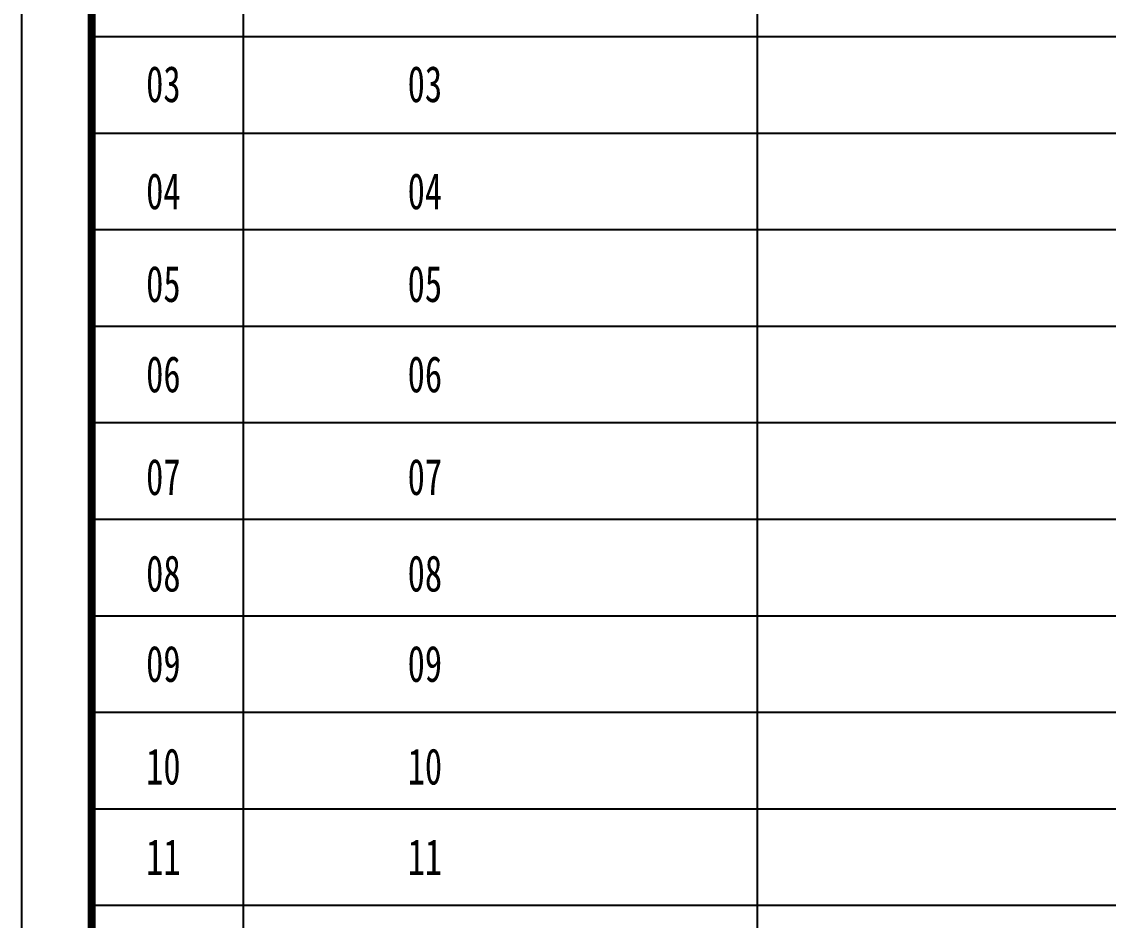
# Model space of a CAD drawing. Extents: x -695846 to 822170, y -413475 to 397179.
# Drawn here: x -535780 to -526771, y 197029 to 204477 of the extents above; entities that cross this region are included whole.
import ezdxf
from ezdxf.enums import TextEntityAlignment as Align

# ---------------------------------------------------------------- set-up
doc = ezdxf.new("R2010")
doc.units = 0
doc.header["$LTSCALE"] = 1000
doc.header["$MEASUREMENT"] = 0
doc.layers.add('图框', color=2, linetype='Continuous')
doc.styles.add('HZFS', font='', dxfattribs={"width": 0.72})
doc.styles.get('HZFS').set_extended_font_data('STFangsong')

msp = doc.modelspace()

# ---------------------------------------------------------------- linework, layer by layer
at = {"layer": '图框'}
for p, q in [((-529682.5, 211311.3, -5024), (-529682.5, 184353.2, -5024)), ((-533944.4, 207753.3, -5024), (-533944.4, 184353.2, -5024)), ((-535200.1, 204353.3, -5024), (-515282.5, 204353.3, -5024)), ((-535200.1, 203553.3, -5024), (-515282.5, 203553.3, -5024)), ((-535200.1, 202753.3, -5024), (-515282.5, 202753.3, -5024)), ((-535200.1, 201953.3, -5024), (-515282.5, 201953.3, -5024)), ((-535200.1, 201153.3, -5024), (-515282.5, 201153.3, -5024)), ((-535200.1, 200353.3, -5024), (-515282.5, 200353.3, -5024)), ((-535200.1, 199553.3, -5024), (-515282.5, 199553.2, -5024)), ((-535200.1, 198753.2, -5024), (-515282.5, 198753.2, -5024)), ((-535200.1, 197953.2, -5024), (-515282.5, 197953.2, -5024)), ((-535200.1, 197953.2, -5024), (-515282.5, 197953.2, -5024)), ((-535200.1, 197953.2, -5024), (-515282.5, 197953.2, -5024)), ((-535200.1, 197153.2, -5024), (-515282.5, 197153.2, -5024))]:
    msp.add_line(p, q, dxfattribs=at)
msp.add_lwpolyline([(-535779.7, 211874.3), (-514779.7, 211874.3), (-514779.7, 182174.1), (-535779.7, 182174.1)], close=True, dxfattribs=at)
at = {"layer": '图框', "const_width": 64.4, "elevation": -5024}
msp.add_lwpolyline([(-535200.1, 211311.3), (-535200.1, 182546.2)], dxfattribs=at)

# ---------------------------------------------------------------- texts
at = {"layer": '图框', "style": 'HZFS', "width": 0.7}
for s, p in [('03', (-534605.3, 203957.7, -5024)), ('03', (-532437, 203957.7, -5024)), ('04', (-534605.3, 203069.8, -5024)), ('04', (-532437, 203069.8, -5024)), ('05', (-534605.3, 202301.3, -5024)), ('05', (-532437, 202301.3, -5024)), ('06', (-534605.3, 201552.5, -5024)), ('06', (-532437, 201552.5, -5024)), ('07', (-534605.3, 200701.3, -5024)), ('07', (-532437, 200701.3, -5024)), ('08', (-534605.3, 199901.3, -5024)), ('08', (-532437, 199901.3, -5024)), ('09', (-534605.3, 199152.4, -5024)), ('09', (-532437, 199152.4, -5024)), ('10', (-534605.3, 198301.3, -5024)), ('10', (-532437, 198301.3, -5024)), ('11', (-534605.3, 197552.4, -5024)), ('11', (-532437, 197552.4, -5024))]:
    msp.add_text(s, height=300, dxfattribs=at).set_placement(p, align=Align.MIDDLE)

doc.saveas('drawing.dxf')
